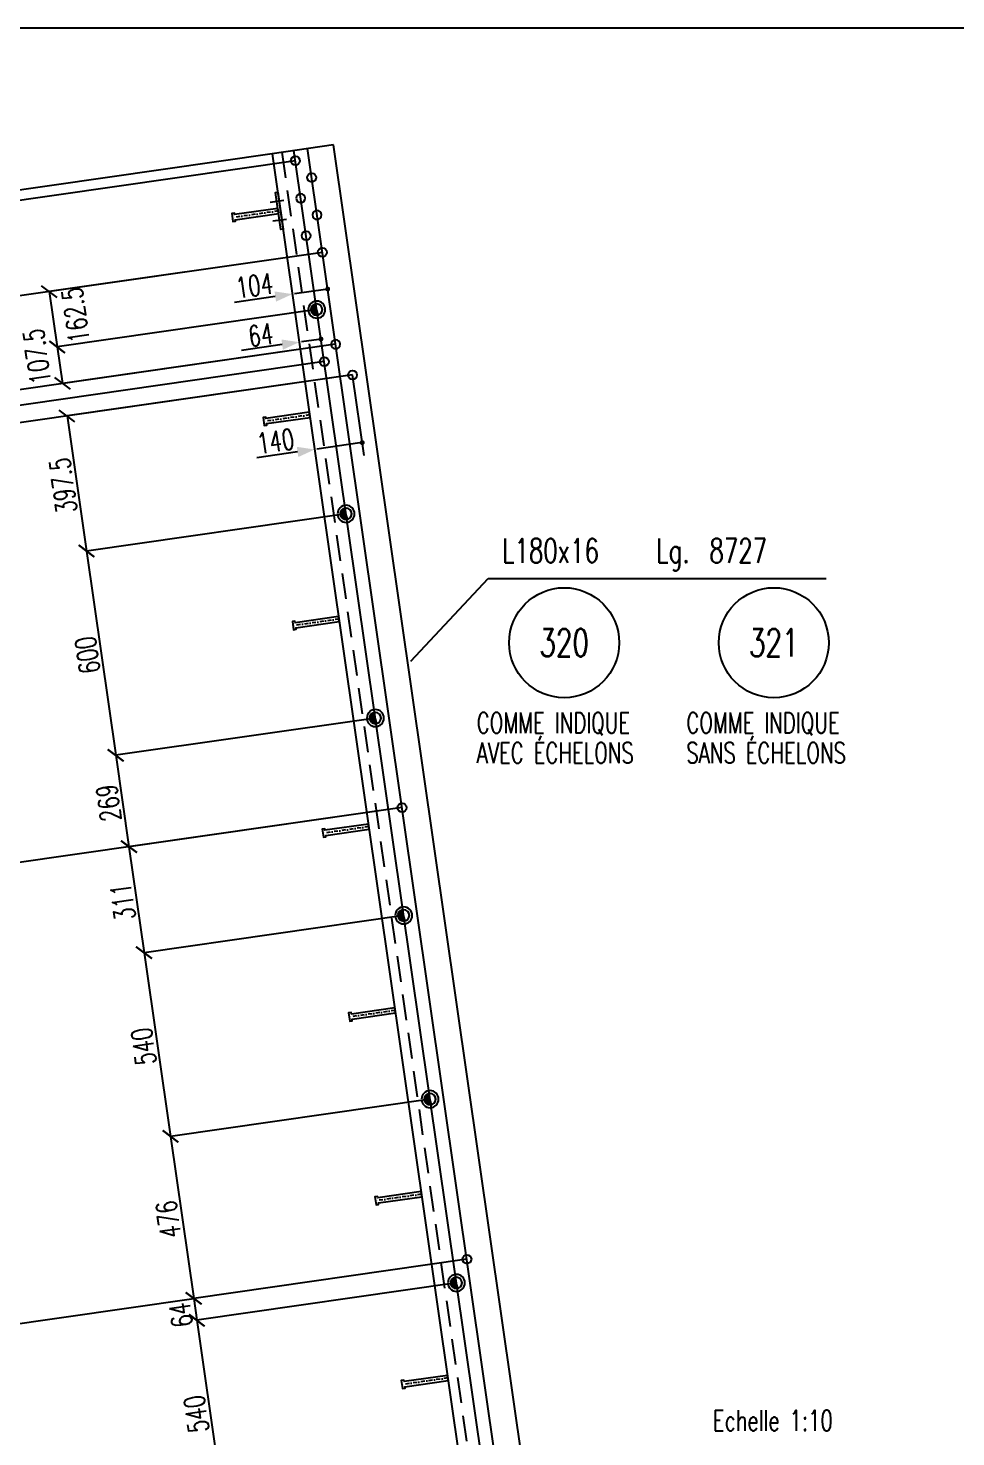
# Model space of a CAD drawing. Extents: x 142141 to 158361, y -119247 to -107767.
# Drawn here: x 151785 to 154484, y -111864 to -107767 of the extents above; entities that cross this region are included whole.
import ezdxf
from ezdxf.enums import TextEntityAlignment as Align

# ---------------------------------------------------------------- set-up
doc = ezdxf.new("R2010")
doc.units = 0
doc.header["$LTSCALE"] = 150
doc.header["$MEASUREMENT"] = 0
doc.linetypes.add('DASHDOT', pattern=[1, 0.5, -0.25, 0, -0.25])
doc.linetypes.add('DASHED', pattern=[0.75, 0.5, -0.25])
doc.layers.get('0').update_dxf_attribs({"linetype": 'CONTINUOUS'})
for name, color, linetype in [('ASSI', 6, 'CONTINUOUS'), ('BOLLINI_1', 7, 'CONTINUOUS'), ('Echelon', 3, 'CONTINUOUS'), ('FORI', 2, 'CONTINUOUS'), ('LINEA_ANG', 2, 'CONTINUOUS'), ('LS', 7, 'CONTINUOUS'), ('MZ', 6, 'DASHDOT'), ('QT_MAL', 7, 'CONTINUOUS'), ('QT_MPR', 7, 'CONTINUOUS'), ('QT_MSP', 7, 'CONTINUOUS'), ('TESTI_A_P', 7, 'CONTINUOUS'), ('TRAT-Y', 7, 'DASHED')]:
    doc.layers.add(name, color=color, linetype=linetype)
doc.styles.add('QUOTE', font='ROMANS8.SHX', dxfattribs={"width": 0.7})
doc.styles.add('RQL', font='ROMANS8.SHX', dxfattribs={"width": 0.7})
doc.styles.add('RS', font='ROMANS8.shx', dxfattribs={"width": 0.7})
doc.styles.get("Standard").update_dxf_attribs({"font": 'ROMANS8.SHX', "width": 0.7})
doc.dimstyles.new('FRECCE1', dxfattribs={"dimtxt": 60, "dimasz": 6.6667, "dimexe": 0, "dimexo": 0, "dimgap": 1, "dimtad": 1, "dimzin": 0, "dimdsep": 46, "dimtxsty": 'RS', "dimblk1": 'QUOTP', "dimblk2": 'QUOTF', "dimsah": 1, "dimcen": 0, "dimclrd": 2, "dimclre": 2, "dimclrt": 7, "dimadec": 0, "dimazin": 0, "dimtfac": 1, "dimtix": 1, "dimtmove": 2, "dimatfit": 3, "dimldrblk": 'QUOTP', "dimfxl": 1, "dimtolj": 1, "dimtzin": 0, "dimarcsym": 0})
doc.dimstyles.new('TRATTO', dxfattribs={"dimscale": 0, "dimtxt": 60, "dimasz": 40, "dimexe": 0, "dimexo": 0, "dimgap": 10, "dimtad": 1, "dimrnd": 0.5, "dimdsep": 46, "dimtxsty": 'RS', "dimblk1": 'OBLIQUE', "dimblk2": 'OBLIQUE', "dimsah": 1, "dimcen": 0.09, "dimclrd": 2, "dimclre": 2, "dimclrt": 7, "dimadec": 0, "dimazin": 0, "dimtfac": 1, "dimtix": 1, "dimtmove": 2, "dimatfit": 3, "dimfxl": 1, "dimtolj": 1, "dimtzin": 0, "dimarcsym": 0})

# ---------------------------------------------------------------- blocks, each defined once
blk = doc.blocks.new('ASSE98')
blk.add_line((0, 0), (1, 0))
at = {"color": 7, "style": 'QUOTE', "width": 0.5, "flags": 1}
for tag, p in [('TI', (1.38308, 6.82731)), ('DI_S', (1.38308, 6.42178)), ('D_S', (1.38308, 6.02092)), ('E_S', (1.38308, 5.68065)), ('NFORI', (1.36454, 5.29792)), ('ALAR', (1.36349, 4.93246)), ('FAM', (1.3775, 4.54645)), ('ALA', (1.38308, 4.19257)), ('DISP2', (1.38308, 3.84971)), ('DISP1', (1.38308, 3.50686)), ('PINZAF', (1.38308, 3.164)), ('PINZAI', (1.38308, 2.82114)), ('TRP', (1.38308, 2.47829)), ('NP', (1.38308, 2.13543)), ('SV', (1.38308, 1.79257)), ('PESO', (1.38308, 1.44971)), ('QUA', (1.38308, 1.10686)), ('LUN', (1.38308, 0.764)), ('PROF', (1.38308, 0.42114)), ('POS', (1.38308, 0.07829))]:
    blk.add_attdef(tag, p, '', height=0.2, dxfattribs=at)
at = {"color": 7, "flags": 1}
for tag, p in [('LAV1', (3.07431, 6.82847)), ('LAV2', (3.07431, 6.49513)), ('LAV3', (3.07431, 6.1618)), ('LAV4', (3.07431, 5.82847)), ('LAV5', (3.07431, 5.49513)), ('LAV6', (3.07431, 5.1618)), ('LAV7', (3.07431, 4.82847)), ('LAV8', (3.07431, 4.49513)), ('LAV9', (3.07431, 4.1618)), ('LAV10', (3.07431, 3.82847))]:
    blk.add_attdef(tag, p, '', height=0.2, dxfattribs=at)
blk = doc.blocks.new('16')
blk.add_circle((0, 0), 1)
blk = doc.blocks.new('P20')
at = {"color": 0}
for p, q in [((0, 0.98), (0.02, 1)), ((0, 0.94), (0.06, 1)), ((1, -0.01), (0, 0.99)), ((0, 0.89), (0.1, 0.99)), ((0, 0.85), (0.14, 0.99)), ((0, 0.8), (0.18, 0.98)), ((0, 0.76), (0.22, 0.98)), ((0, 0.71), (0.25, 0.97)), ((0, 0.67), (0.29, 0.96)), ((1, -0.05), (0, 0.95)), ((0, 0.62), (0.32, 0.95)), ((0, 0.58), (0.36, 0.93)), ((0, 0.53), (0.39, 0.92)), ((0, 0.49), (0.42, 0.91)), ((1, -0.09), (0, 0.9)), ((0, 0.44), (0.45, 0.89)), ((0, 0.4), (0.48, 0.88)), ((0.99, -0.13), (0, 0.86)), ((0, 0.35), (0.51, 0.86)), ((0, 0.31), (0.54, 0.84)), ((0, 0.26), (0.56, 0.83)), ((0.99, -0.17), (0, 0.81)), ((0, 0.22), (0.59, 0.81)), ((0, 0.17), (0.61, 0.79)), ((0.98, -0.21), (0, 0.77)), ((0, 0.13), (0.64, 0.77)), ((0, 0.08), (0.66, 0.75)), ((0, 0.04), (0.69, 0.73)), ((0.97, -0.25), (0, 0.72)), ((0, -0.01), (0.71, 0.7)), ((0.96, -0.28), (0, 0.68)), ((0, -0.05), (0.73, 0.68)), ((0, -0.1), (0.75, 0.66)), ((0.95, -0.32), (0, 0.63)), ((0, -0.14), (0.77, 0.63)), ((0, -0.19), (0.79, 0.61)), ((0.94, -0.35), (0, 0.59)), ((0, -0.23), (0.81, 0.58)), ((0, -0.28), (0.83, 0.56)), ((0.92, -0.38), (0, 0.54)), ((0, -0.32), (0.85, 0.53)), ((0.91, -0.41), (0, 0.5)), ((0, -0.36), (0.87, 0.5)), ((0, -0.41), (0.88, 0.47)), ((0.9, -0.44), (0, 0.45)), ((0, -0.45), (0.9, 0.44)), ((0.88, -0.47), (0, 0.41)), ((0, -0.5), (0.91, 0.41)), ((0, -0.54), (0.92, 0.38)), ((0.87, -0.5), (0, 0.36)), ((0, -0.59), (0.94, 0.35)), ((0.85, -0.53), (0, 0.32)), ((0, -0.63), (0.95, 0.31)), ((0, -0.68), (0.96, 0.28)), ((0.83, -0.56), (0, 0.27)), ((0, -0.72), (0.97, 0.25)), ((0.81, -0.58), (0, 0.23)), ((0, -0.77), (0.98, 0.21)), ((0.79, -0.61), (0, 0.18)), ((0, -0.81), (0.99, 0.17)), ((0.77, -0.63), (0, 0.14)), ((0, -0.86), (0.99, 0.13)), ((0.75, -0.66), (0, 0.09)), ((0, -0.9), (1, 0.09)), ((0.73, -0.68), (0, 0.05)), ((0, -0.95), (1, 0.05)), ((0.71, -0.7), (0, 0.01)), ((0, -0.99), (1, 0.01)), ((1, 0.04), (0.04, 1)), ((1, 0.09), (0.09, 1)), ((0.99, 0.14), (0.14, 0.99)), ((0.98, 0.19), (0.19, 0.98)), ((0.97, 0.25), (0.25, 0.97)), ((0.95, 0.31), (0.31, 0.95)), ((0.92, 0.38), (0.38, 0.92)), ((0.88, 0.47), (0.47, 0.88)), ((0.81, 0.59), (0.59, 0.81)), ((0.69, -0.73), (0, -0.04)), ((0.66, -0.75), (0, -0.08)), ((0.64, -0.77), (0, -0.13)), ((0.61, -0.79), (0, -0.17)), ((0.59, -0.81), (0, -0.22)), ((0.56, -0.83), (0, -0.26)), ((0.54, -0.84), (0, -0.31)), ((0.51, -0.86), (0, -0.35)), ((0.48, -0.88), (0, -0.4)), ((0.45, -0.89), (0, -0.44)), ((0.42, -0.91), (0, -0.49)), ((0.39, -0.92), (0, -0.53)), ((0.36, -0.93), (0, -0.58)), ((0.32, -0.95), (0, -0.62)), ((0.29, -0.96), (0, -0.67)), ((0.25, -0.97), (0, -0.71)), ((0.22, -0.98), (0, -0.76)), ((0.18, -0.98), (0, -0.8)), ((0.14, -0.99), (0, -0.85)), ((0.1, -0.99), (0, -0.89)), ((0.04, -1), (1, -0.04)), ((0.09, -1), (1, -0.09)), ((0.14, -0.99), (0.99, -0.14)), ((0.19, -0.98), (0.98, -0.19)), ((0.25, -0.97), (0.97, -0.25)), ((0.31, -0.95), (0.95, -0.31)), ((0.38, -0.92), (0.92, -0.38)), ((0.47, -0.88), (0.88, -0.47)), ((0.59, -0.81), (0.81, -0.59))]:
    blk.add_line(p, q, dxfattribs=at)
for radius in [1.5, 1]:
    blk.add_circle((0, 0), radius)
blk = doc.blocks.new('QUOTP')
at = {"layer": 'ASSI', "color": 2, "const_width": 1.07}
blk.add_lwpolyline([(-0.53, 0, 1), (0.53, 0, 1)], format="xyb", close=True, dxfattribs=at)
blk = doc.blocks.new('QUOTF')
at = {"layer": 'LS', "color": 2}
blk.add_line((7.5, 0), (25.5, 0), dxfattribs=at)
blk.add_solid([(7.5, 2.25), (0, 0), (7.5, -2.25)], dxfattribs=at)
blk = doc.blocks.new('*D155')
at = {"layer": 'QT_MAL', "color": 2, "lineweight": -2, "transparency": 16777216}
for p, q in [((152573.2, -108679.9), (152573.2, -108679.9)), ((152630, -108671.8), (152579.8, -108679)), ((152636.6, -108670.8), (152636.6, -108670.8))]:
    blk.add_line(p, q, dxfattribs=at)
at = {"layer": 'QT_MAL', "color": 2, "lineweight": -2, "transparency": 16777216, "xscale": 6.6667, "yscale": 6.6667, "zscale": 6.6667}
for name, p, rotation in [('QUOTF', (152573.2, -108679.9), 188.1661393023544), ('QUOTP', (152636.6, -108670.8), 8.166139302354393)]:
    blk.add_blockref(name, p, dxfattribs=dict(at, rotation=rotation))
at = {"layer": 'QT_MAL', "color": 7, "transparency": 16777216, "insert": (152461.1, -108659), "char_height": 60, "attachment_point": 5, "rotation": 8.1661, "style": 'RS'}
blk.add_mtext('\\A1;64', dxfattribs=at)
blk = doc.blocks.new('*D156')
at = {"layer": 'QT_MAL', "color": 2, "lineweight": -2, "transparency": 16777216}
for p, q in [((152649.5, -108526.3), (152559.7, -108539.1)), ((152656.1, -108525.3), (152656.1, -108525.3)), ((152553.1, -108540.1), (152553.1, -108540.1))]:
    blk.add_line(p, q, dxfattribs=at)
at = {"layer": 'QT_MAL', "color": 2, "lineweight": -2, "transparency": 16777216, "xscale": 6.6667, "yscale": 6.6667, "zscale": 6.6667}
for name, p, rotation in [('QUOTF', (152553.1, -108540.1), 188.1661393023544), ('QUOTP', (152656.1, -108525.3), 8.166139302354393)]:
    blk.add_blockref(name, p, dxfattribs=dict(at, rotation=rotation))
at = {"layer": 'QT_MAL', "color": 7, "transparency": 16777216, "insert": (152442.8, -108515.4), "char_height": 60, "attachment_point": 5, "rotation": 8.1661, "style": 'RS'}
blk.add_mtext('\\A1;104', dxfattribs=at)
blk = doc.blocks.new('*D157')
at = {"layer": 'QT_MAL', "color": 2, "lineweight": -2, "transparency": 16777216}
for p, q in [((152750, -108973.1), (152624.6, -108991.1)), ((152756.6, -108972.2), (152756.6, -108972.2)), ((152618, -108992.1), (152618, -108992.1))]:
    blk.add_line(p, q, dxfattribs=at)
at = {"layer": 'QT_MAL', "color": 2, "lineweight": -2, "transparency": 16777216, "xscale": 6.6667, "yscale": 6.6667, "zscale": 6.6667}
for name, p, rotation in [('QUOTF', (152618, -108992.1), 188.1661393023544), ('QUOTP', (152756.6, -108972.2), 8.166139302354393)]:
    blk.add_blockref(name, p, dxfattribs=dict(at, rotation=rotation))
at = {"layer": 'QT_MAL', "color": 7, "transparency": 16777216, "insert": (152504.5, -108968.2), "char_height": 60, "attachment_point": 5, "rotation": 8.1661, "style": 'RS'}
blk.add_mtext('\\A1;140', dxfattribs=at)
blk = doc.blocks.new('A$C6E393FD9')
at = {"layer": 'Echelon'}
blk.add_lwpolyline([(2.5, 0), (0, 19.8), (168.6, 41.4), (167.9, 47.2), (177.8, 48.5), (181.8, 17.1), (171.9, 15.8), (171.2, 21.6), (2.5, 0)], close=True, dxfattribs=at)
at = {"layer": 'MZ', "ltscale": 0.2}
blk.add_line((1.3, 9.9), (179.8, 32.8), dxfattribs=at)
blk = doc.blocks.new('_OBLIQUE')
at = {"color": 0, "linetype": 'ByBlock'}
blk.add_line((-0.5, -0.5), (0.5, 0.5), dxfattribs=at)
blk = doc.blocks.new('*D62')
at = {"layer": 'QT_MPR', "color": 2, "lineweight": -2, "transparency": 16777216}
for p, q in [((152494.5, -108131.7), (151456.2, -108280.7)), ((152562.1, -108152.3), (151460.4, -108310.4)), ((151456.2, -108280.7), (151460.4, -108310.4))]:
    blk.add_line(p, q, dxfattribs=at)
at = {"layer": 'QT_MPR', "color": 2, "lineweight": -2, "transparency": 16777216, "xscale": 40, "yscale": 40, "zscale": 40}
for p, rotation in [((151456.2, -108280.7), 98.1661393023486), ((151460.4, -108310.4), 278.1661393023486)]:
    blk.add_blockref('_OBLIQUE', p, dxfattribs=dict(at, rotation=rotation))
at = {"layer": 'QT_MPR', "color": 7, "transparency": 16777216, "insert": (151395.4, -108221.6), "char_height": 60, "attachment_point": 5, "rotation": 98.1661, "style": 'RS'}
blk.add_mtext('\\A1;30', dxfattribs=at)
blk = doc.blocks.new('*D63')
at = {"layer": 'QT_MPR', "color": 2, "lineweight": -2, "transparency": 16777216}
for p, q in [((152562.1, -108152.3), (151460.4, -108310.4)), ((151460.4, -108310.4), (151499.5, -108582.6)), ((152640.8, -108418.8), (151499.5, -108582.6))]:
    blk.add_line(p, q, dxfattribs=at)
at = {"layer": 'QT_MPR', "color": 2, "lineweight": -2, "transparency": 16777216, "xscale": 40, "yscale": 40, "zscale": 40}
for p, rotation in [((151460.4, -108310.4), 98.1661393023486), ((151499.5, -108582.6), 278.1661393023486)]:
    blk.add_blockref('_OBLIQUE', p, dxfattribs=dict(at, rotation=rotation))
at = {"layer": 'QT_MPR', "color": 7, "transparency": 16777216, "insert": (151549.2, -108436.5), "char_height": 60, "attachment_point": 5, "rotation": 98.1661, "style": 'RS'}
blk.add_mtext('\\A1;55x5', dxfattribs=at)
blk = doc.blocks.new('*D64')
at = {"layer": 'QT_MPR', "color": 2, "lineweight": -2, "transparency": 16777216}
for p, q in [((152562.1, -108152.3), (151460.4, -108310.4)), ((151460.4, -108310.4), (151499.5, -108582.6)), ((152640.8, -108418.8), (151499.5, -108582.6))]:
    blk.add_line(p, q, dxfattribs=at)
at = {"layer": 'QT_MPR', "color": 2, "lineweight": -2, "transparency": 16777216, "xscale": 40, "yscale": 40, "zscale": 40}
for p, rotation in [((151460.4, -108310.4), 98.1661393023486), ((151499.5, -108582.6), 278.1661393023486)]:
    blk.add_blockref('_OBLIQUE', p, dxfattribs=dict(at, rotation=rotation))
at = {"layer": 'QT_MPR', "color": 7, "transparency": 16777216, "insert": (151440.4, -108452.2), "char_height": 60, "attachment_point": 5, "rotation": 98.1661, "style": 'RS'}
blk.add_mtext('\\A1;275', dxfattribs=at)
blk = doc.blocks.new('*D65')
at = {"layer": 'QT_MPR', "color": 2, "lineweight": -2, "transparency": 16777216}
for p, q in [((152640.8, -108418.8), (151499.5, -108582.6)), ((151499.5, -108582.6), (151537.8, -108849.8)), ((152679.1, -108686), (151537.8, -108849.8))]:
    blk.add_line(p, q, dxfattribs=at)
at = {"layer": 'QT_MPR', "color": 2, "lineweight": -2, "transparency": 16777216, "xscale": 40, "yscale": 40, "zscale": 40}
for p, rotation in [((151499.5, -108582.6), 98.1661393023486), ((151537.8, -108849.8), 278.1661393023486)]:
    blk.add_blockref('_OBLIQUE', p, dxfattribs=dict(at, rotation=rotation))
at = {"layer": 'QT_MPR', "color": 7, "transparency": 16777216, "insert": (151479.1, -108721.9), "char_height": 60, "attachment_point": 5, "rotation": 98.1661, "style": 'RS'}
blk.add_mtext('\\A1;270', dxfattribs=at)
blk = doc.blocks.new('*D66')
at = {"layer": 'QT_MPR', "color": 2, "lineweight": -2, "transparency": 16777216}
for p, q in [((152679.1, -108686), (151537.8, -108849.8)), ((152646, -108736.6), (151544.3, -108894.7)), ((151537.8, -108849.8), (151544.3, -108894.7))]:
    blk.add_line(p, q, dxfattribs=at)
at = {"layer": 'QT_MPR', "color": 2, "lineweight": -2, "transparency": 16777216, "xscale": 40, "yscale": 40, "zscale": 40}
for p, rotation in [((151537.8, -108849.8), 98.1661393023486), ((151544.3, -108894.7), 278.1661393023486)]:
    blk.add_blockref('_OBLIQUE', p, dxfattribs=dict(at, rotation=rotation))
at = {"layer": 'QT_MPR', "color": 7, "transparency": 16777216, "insert": (151375, -108809), "char_height": 60, "attachment_point": 5, "rotation": 98.1661, "style": 'RS'}
blk.add_mtext('\\A1;45.5', dxfattribs=at)
blk = doc.blocks.new('*D67')
at = {"layer": 'QT_MPR', "color": 2, "lineweight": -2, "transparency": 16777216}
for p, q in [((152646, -108736.6), (151544.3, -108894.7)), ((152728.3, -108775.2), (151551.4, -108944.1)), ((151544.3, -108894.7), (151551.4, -108944.1))]:
    blk.add_line(p, q, dxfattribs=at)
at = {"layer": 'QT_MPR', "color": 2, "lineweight": -2, "transparency": 16777216, "xscale": 40, "yscale": 40, "zscale": 40}
for p, rotation in [((151544.3, -108894.7), 98.1661393023486), ((151551.4, -108944.1), 278.1661393023486)]:
    blk.add_blockref('_OBLIQUE', p, dxfattribs=dict(at, rotation=rotation))
at = {"layer": 'QT_MPR', "color": 7, "transparency": 16777216, "insert": (151505.2, -108997), "char_height": 60, "attachment_point": 5, "rotation": 98.1661, "style": 'RS'}
blk.add_mtext('\\A1;49.5', dxfattribs=at)
blk = doc.blocks.new('*D68')
at = {"layer": 'QT_MPR', "color": 2, "lineweight": -2, "transparency": 16777216}
for p, q in [((152728.3, -108775.2), (151551.4, -108944.1)), ((151551.4, -108944.1), (151731.2, -110197.5)), ((152872.5, -110033.7), (151731.2, -110197.5))]:
    blk.add_line(p, q, dxfattribs=at)
at = {"layer": 'QT_MPR', "color": 2, "lineweight": -2, "transparency": 16777216, "xscale": 40, "yscale": 40, "zscale": 40}
for p, rotation in [((151551.4, -108944.1), 98.1661393023486), ((151731.2, -110197.5), 278.1661393023486)]:
    blk.add_blockref('_OBLIQUE', p, dxfattribs=dict(at, rotation=rotation))
at = {"layer": 'QT_MPR', "color": 7, "transparency": 16777216, "insert": (151601.7, -109576.5), "char_height": 60, "attachment_point": 5, "rotation": 98.1661, "style": 'RS'}
blk.add_mtext('\\A1;1266.5', dxfattribs=at)
blk = doc.blocks.new('*D77')
at = {"layer": 'QT_MSP', "color": 2, "lineweight": -2, "transparency": 16777216}
for p, q in [((152640.8, -108418.8), (151845.9, -108532.9)), ((151845.9, -108532.9), (151869, -108693.7)), ((152624.3, -108585.3), (151869, -108693.7))]:
    blk.add_line(p, q, dxfattribs=at)
at = {"layer": 'QT_MSP', "color": 2, "lineweight": -2, "transparency": 16777216, "xscale": 40, "yscale": 40, "zscale": 40}
for p, rotation in [((151845.9, -108532.9), 98.1661393023486), ((151869, -108693.7), 278.1661393023486)]:
    blk.add_blockref('_OBLIQUE', p, dxfattribs=dict(at, rotation=rotation))
at = {"layer": 'QT_MSP', "color": 7, "transparency": 16777216, "insert": (151922.3, -108601.1), "char_height": 60, "attachment_point": 5, "rotation": 98.1661, "style": 'RS'}
blk.add_mtext('\\A1;162.5', dxfattribs=at)
blk = doc.blocks.new('*D78')
at = {"layer": 'QT_MSP', "color": 2, "lineweight": -2, "transparency": 16777216}
for p, q in [((152624.3, -108585.3), (151869, -108693.7)), ((151869, -108693.7), (151884.3, -108800.1)), ((152679.1, -108686), (151884.3, -108800.1))]:
    blk.add_line(p, q, dxfattribs=at)
at = {"layer": 'QT_MSP', "color": 2, "lineweight": -2, "transparency": 16777216, "xscale": 40, "yscale": 40, "zscale": 40}
for p, rotation in [((151869, -108693.7), 98.1661393023486), ((151884.3, -108800.1), 278.1661393023486)]:
    blk.add_blockref('_OBLIQUE', p, dxfattribs=dict(at, rotation=rotation))
at = {"layer": 'QT_MSP', "color": 7, "transparency": 16777216, "insert": (151810, -108721.6), "char_height": 60, "attachment_point": 5, "rotation": 98.1661, "style": 'RS'}
blk.add_mtext('\\A1;107.5', dxfattribs=at)
blk = doc.blocks.new('*D79')
at = {"layer": 'QT_MSP', "color": 2, "lineweight": -2, "transparency": 16777216}
for p, q in [((152728.3, -108775.2), (151897.8, -108894.4)), ((151897.8, -108894.4), (151954.2, -109287.6)), ((152709.5, -109179.3), (151954.2, -109287.6))]:
    blk.add_line(p, q, dxfattribs=at)
at = {"layer": 'QT_MSP', "color": 2, "lineweight": -2, "transparency": 16777216, "xscale": 40, "yscale": 40, "zscale": 40}
for p, rotation in [((151897.8, -108894.4), 98.1661393023486), ((151954.2, -109287.6), 278.1661393023486)]:
    blk.add_blockref('_OBLIQUE', p, dxfattribs=dict(at, rotation=rotation))
at = {"layer": 'QT_MSP', "color": 7, "transparency": 16777216, "insert": (151886.4, -109096.7), "char_height": 60, "attachment_point": 5, "rotation": 98.1661, "style": 'RS'}
blk.add_mtext('\\A1;397.5', dxfattribs=at)
blk = doc.blocks.new('*D80')
at = {"layer": 'QT_MSP', "color": 2, "lineweight": -2, "transparency": 16777216}
for p, q in [((152709.5, -109179.3), (151954.2, -109287.6)), ((151954.2, -109287.6), (152039.5, -109881.6)), ((152794.7, -109773.2), (152039.5, -109881.6))]:
    blk.add_line(p, q, dxfattribs=at)
at = {"layer": 'QT_MSP', "color": 2, "lineweight": -2, "transparency": 16777216, "xscale": 40, "yscale": 40, "zscale": 40}
for p, rotation in [((151954.2, -109287.6), 98.1661393023486), ((152039.5, -109881.6), 278.1661393023486)]:
    blk.add_blockref('_OBLIQUE', p, dxfattribs=dict(at, rotation=rotation))
at = {"layer": 'QT_MSP', "color": 7, "transparency": 16777216, "insert": (151957.3, -109590.3), "char_height": 60, "attachment_point": 5, "rotation": 98.1661, "style": 'RS'}
blk.add_mtext('\\A1;600', dxfattribs=at)
blk = doc.blocks.new('*D81')
at = {"layer": 'QT_MSP', "color": 2, "lineweight": -2, "transparency": 16777216}
for p, q in [((152794.7, -109773.2), (152039.5, -109881.6)), ((152039.5, -109881.6), (152077.7, -110147.8)), ((152872.5, -110033.7), (152077.7, -110147.8))]:
    blk.add_line(p, q, dxfattribs=at)
at = {"layer": 'QT_MSP', "color": 2, "lineweight": -2, "transparency": 16777216, "xscale": 40, "yscale": 40, "zscale": 40}
for p, rotation in [((152039.5, -109881.6), 98.1661393023486), ((152077.7, -110147.8), 278.1661393023486)]:
    blk.add_blockref('_OBLIQUE', p, dxfattribs=dict(at, rotation=rotation))
at = {"layer": 'QT_MSP', "color": 7, "transparency": 16777216, "insert": (152019, -110020.3), "char_height": 60, "attachment_point": 5, "rotation": 98.1661, "style": 'RS'}
blk.add_mtext('\\A1;269', dxfattribs=at)
blk = doc.blocks.new('*D82')
at = {"layer": 'QT_MSP', "color": 2, "lineweight": -2, "transparency": 16777216}
for p, q in [((152872.5, -110033.7), (152077.7, -110147.8)), ((152077.7, -110147.8), (152121.9, -110455.7)), ((152877.1, -110347.3), (152121.9, -110455.7))]:
    blk.add_line(p, q, dxfattribs=at)
at = {"layer": 'QT_MSP', "color": 2, "lineweight": -2, "transparency": 16777216, "xscale": 40, "yscale": 40, "zscale": 40}
for p, rotation in [((152077.7, -110147.8), 98.1661393023486), ((152121.9, -110455.7), 278.1661393023486)]:
    blk.add_blockref('_OBLIQUE', p, dxfattribs=dict(at, rotation=rotation))
at = {"layer": 'QT_MSP', "color": 7, "transparency": 16777216, "insert": (152060.2, -110307.4), "char_height": 60, "attachment_point": 5, "rotation": 98.1661, "style": 'RS'}
blk.add_mtext('\\A1;311', dxfattribs=at)
blk = doc.blocks.new('*D83')
at = {"layer": 'QT_MSP', "color": 2, "lineweight": -2, "transparency": 16777216}
for p, q in [((152877.1, -110347.3), (152121.9, -110455.7)), ((152121.9, -110455.7), (152198.6, -110990.2)), ((152953.8, -110881.8), (152198.6, -110990.2))]:
    blk.add_line(p, q, dxfattribs=at)
at = {"layer": 'QT_MSP', "color": 2, "lineweight": -2, "transparency": 16777216, "xscale": 40, "yscale": 40, "zscale": 40}
for p, rotation in [((152121.9, -110455.7), 98.1661393023486), ((152198.6, -110990.2), 278.1661393023486)]:
    blk.add_blockref('_OBLIQUE', p, dxfattribs=dict(at, rotation=rotation))
at = {"layer": 'QT_MSP', "color": 7, "transparency": 16777216, "insert": (152120.6, -110728.6), "char_height": 60, "attachment_point": 5, "rotation": 98.1661, "style": 'RS'}
blk.add_mtext('\\A1;540', dxfattribs=at)
blk = doc.blocks.new('*D84')
at = {"layer": 'QT_MSP', "color": 2, "lineweight": -2, "transparency": 16777216}
for p, q in [((152953.8, -110881.8), (152198.6, -110990.2)), ((152198.6, -110990.2), (152266.2, -111461.4)), ((153061, -111347.3), (152266.2, -111461.4))]:
    blk.add_line(p, q, dxfattribs=at)
at = {"layer": 'QT_MSP', "color": 2, "lineweight": -2, "transparency": 16777216, "xscale": 40, "yscale": 40, "zscale": 40}
for p, rotation in [((152198.6, -110990.2), 98.1661393023486), ((152266.2, -111461.4), 278.1661393023486)]:
    blk.add_blockref('_OBLIQUE', p, dxfattribs=dict(at, rotation=rotation))
at = {"layer": 'QT_MSP', "color": 7, "transparency": 16777216, "insert": (152192.8, -111231.5), "char_height": 60, "attachment_point": 5, "rotation": 98.1661, "style": 'RS'}
blk.add_mtext('\\A1;476', dxfattribs=at)
blk = doc.blocks.new('*D85')
at = {"layer": 'QT_MSP', "color": 2, "lineweight": -2, "transparency": 16777216}
for p, q in [((153061, -111347.3), (152266.2, -111461.4)), ((153030.5, -111416.3), (152275.3, -111524.7)), ((152266.2, -111461.4), (152275.3, -111524.7))]:
    blk.add_line(p, q, dxfattribs=at)
at = {"layer": 'QT_MSP', "color": 2, "lineweight": -2, "transparency": 16777216, "xscale": 40, "yscale": 40, "zscale": 40}
for p, rotation in [((152266.2, -111461.4), 98.1661393023486), ((152275.3, -111524.7), 278.1661393023486)]:
    blk.add_blockref('_OBLIQUE', p, dxfattribs=dict(at, rotation=rotation))
at = {"layer": 'QT_MSP', "color": 7, "transparency": 16777216, "insert": (152229.2, -111509.4), "char_height": 60, "attachment_point": 5, "rotation": 98.1661, "style": 'RS'}
blk.add_mtext('\\A1;64', dxfattribs=at)
blk = doc.blocks.new('*D86')
at = {"layer": 'QT_MSP', "color": 2, "lineweight": -2, "transparency": 16777216}
for p, q in [((153030.5, -111416.3), (152275.3, -111524.7)), ((152275.3, -111524.7), (152352, -112059.2)), ((153107.2, -111950.9), (152352, -112059.2))]:
    blk.add_line(p, q, dxfattribs=at)
at = {"layer": 'QT_MSP', "color": 2, "lineweight": -2, "transparency": 16777216, "xscale": 40, "yscale": 40, "zscale": 40}
for p, rotation in [((152275.3, -111524.7), 98.1661393023486), ((152352, -112059.2), 278.1661393023486)]:
    blk.add_blockref('_OBLIQUE', p, dxfattribs=dict(at, rotation=rotation))
at = {"layer": 'QT_MSP', "color": 7, "transparency": 16777216, "insert": (152274, -111797.7), "char_height": 60, "attachment_point": 5, "rotation": 98.1661, "style": 'RS'}
blk.add_mtext('\\A1;540', dxfattribs=at)
blk = doc.blocks.new('xxx')
blk.add_circle((0, 0), 8)
at = {"color": 3, "style": 'RQL', "width": 0.7}
blk.add_attdef('POS', text='', height=4, dxfattribs=at).set_placement((0, 0), align=Align.MIDDLE)
at = {"style": 'RQL', "width": 0.7, "flags": 1}
for tag, p in [('POS1', (-0.39, -5.42)), ('TIPO', (-0.39, -8.66))]:
    blk.add_attdef(tag, p, '', height=2, dxfattribs=at)

msp = doc.modelspace()

# ---------------------------------------------------------------- linework, layer by layer
at = {"layer": 'LINEA_ANG'}
for p, q in [((152672.704, -108106.103), (152494.529, -108131.671)), ((153912.322, -116744.615), (152672.704, -108106.103)), ((152494.529, -108131.671), (153734.147, -116770.183))]:
    msp.add_line(p, q, dxfattribs=at)
at = {"layer": 'LS', "color": 6}
for p, q in [((153814.772, -116881.468), (152557.88, -108122.58)), ((153854.366, -116875.786), (152597.475, -108116.899)), ((152528.537, -108268.225), (152489.09, -108273.886)), ((152536.35, -108322.668), (152496.903, -108328.328)), ((152761.901, -109009.292), (152728.314, -108775.234)), ((153122.972, -109367.281), (154106.302, -109367.281))]:
    msp.add_line(p, q, dxfattribs=at)
at = {"layer": 'LS', "color": 2}
msp.add_line((151573.275, -111560.803), (152266.178, -111461.372), dxfattribs=at)
at = {"layer": 'LS', "color": 8}
msp.add_lwpolyline([(142140.931, -107766.591), (142140.931, -119246.591), (154860.931, -119246.591), (154860.931, -117646.591), (158360.931, -117646.591), (158360.931, -107766.591), (142140.931, -107766.591)], close=True, dxfattribs=at)
at = {"layer": 'LS', "color": 2}
msp.add_lwpolyline([(152510.58, -108243.526), (152526.063, -108351.42), (152520.124, -108352.273), (152504.641, -108244.378)], close=True, dxfattribs=at)
at = {"layer": 'LS', "color": 6}
msp.add_lwpolyline([(152898.419, -109607.81), (153122.972, -109367.281)], dxfattribs=at)
at = {"layer": 'TRAT-Y'}
msp.add_line((152522.245, -108127.694), (153761.863, -116766.205), dxfattribs=at)

# ---------------------------------------------------------------- block references
at = {"layer": 'ASSI', "xscale": 8726.999999999998, "rotation": 278.1661393023486}
msp.add_blockref('ASSE98', (152494.529, -108131.671), dxfattribs=at)
at = {"layer": 'ASSI'}
ref = msp.add_blockref('ASSE98', (150964.518, -117167.622), dxfattribs=dict(at, xscale=8727, rotation=98.16613930235437))
ref.add_attrib('PROF', 'L180x16', (153163.8, -109321.437), dxfattribs={"layer": '0', "color": 2, "height": 70, "style": 'QUOTE', "width": 0.7})
ref.add_attrib('LUN', '8727', (153766.666, -109321.437), dxfattribs={"layer": '0', "color": 2, "height": 70, "style": 'QUOTE', "width": 0.7})
ref.add_attrib('SV', 'Lg.', (153612.533, -109321.437), dxfattribs={"layer": '0', "color": 2, "height": 70, "style": 'QUOTE', "width": 0.7})
at = {"layer": 'BOLLINI_1', "xscale": 20, "yscale": 20, "zscale": 20}
for p, values in [((153344.132, -109554.117), {'POS': '320'}), ((153953.9, -109554.117), {'POS': '321'})]:
    msp.add_blockref('xxx', p, dxfattribs=at).add_auto_attribs(values)
at = {"layer": 'FORI'}
for name, p, xscale, yscale, zscale, rotation in [('16', (152562.142, -108152.276), 13, 13, 13, 16.33227860470298), ('16', (152609.548, -108201.037), 13, 13, 13, 16.33227860470298), ('16', (152577.766, -108261.161), -13, 13, 13, 196.332278604703), ('16', (152625.173, -108309.921), -13, 13, 13, 196.332278604703), ('16', (152593.391, -108370.046), 13, 13, 13, 16.33227860470298), ('16', (152640.798, -108418.806), 13, 13, 13, 16.33227860470298), ('P20', (152624.286, -108585.34), -16.5, 16.5, 16.5, 16.33227860470295), ('16', (152679.141, -108686.005), -13, 13, 13, 16.33227860470295), ('16', (152645.991, -108736.598), 13, 13, 13, 16.33227860470298), ('16', (152728.314, -108775.234), 13, 13, 13, 16.33227860470298), ('P20', (152709.512, -109179.256), -16.5, 16.5, 16.5, 16.33227860470295), ('P20', (152794.739, -109773.173), -16.5, 16.5, 16.5, 16.33227860470295), ('16', (152872.536, -110033.716), 13, 13, 13, 15.55474634770286), ('P20', (152877.124, -110347.292), -16.5, 16.5, 16.5, 16.33227860470295), ('P20', (152953.828, -110881.816), -16.5, 16.5, 16.5, 16.33227860470295), ('16', (153061.036, -111347.311), 13, 13, 13, 16.39054248970294), ('P20', (153030.532, -111416.341), -16.5, 16.5, 16.5, 16.33227860470295)]:
    msp.add_blockref(name, p, dxfattribs=dict(at, xscale=xscale, yscale=yscale, zscale=zscale, rotation=rotation))
at = {"layer": 'LS', "yscale": 0.7500000000000001, "zscale": 0.7500000000000001}
for p, xscale, rotation in [((152515.284, -108305.241), -0.75, 15.46334860500512), ((152606.449, -108898.305), -0.7500000000000001, 15.46334860502943), ((152691.676, -109492.221), -0.7500000000000001, 15.46334860502943), ((152778.323, -110096.036), -0.7500000000000001, 15.46334860502943), ((152855.026, -110630.561), -0.7500000000000001, 15.46334860502943), ((152931.73, -111165.085), -0.7500000000000001, 15.46334860502943), ((153008.434, -111699.61), -0.7500000000000001, 15.46334860502943)]:
    msp.add_blockref('A$C6E393FD9', p, dxfattribs=dict(at, xscale=xscale, rotation=rotation))

# ---------------------------------------------------------------- texts
at = {"layer": 'LS', "color": 7, "style": 'RS', "width": 0.7}
msp.add_text('Echelle 1:10', height=60, dxfattribs=at).set_placement((153776.508, -111846.525))
at = {"layer": 'TESTI_A_P', "style": 'RS', "width": 0.7}
for s, p in [('COMME INDIQUE', (153089.579, -109817.154)), ('COMME INDIQUE', (153699.347, -109817.154)), ('AVEC ÉCHELONS', (153089.579, -109904.685)), ('SANS ÉCHELONS', (153699.347, -109904.685))]:
    msp.add_text(s, height=60, dxfattribs=at).set_placement(p)

# ---------------------------------------------------------------- dimensions: what is measured, and where the dimension line sits
at = {"layer": 'QT_MAL'}
for base, p1, p2, text, picture, middle in [((152553.135, -108540.08), (152656.081, -108525.307), (152553.135, -108540.08), '104', '*D156', (152442.813, -108515.421)), ((152573.202, -108679.916), (152636.553, -108670.826), (152573.202, -108679.916), '64', '*D155', (152461.054, -108659.015)), ((152617.993, -108992.054), (152756.574, -108972.168), (152617.993, -108992.054), '140', '*D157', (152504.549, -108968.206))]:
    dim = msp.add_linear_dim(base=base, p1=p1, p2=p2, angle=188.166139, text=text, dimstyle='FRECCE1', dxfattribs=at)
    dim.commit()
    dim.dimension.update_dxf_attribs({"geometry": picture, "text_midpoint": middle, "dimtype": 160})
at = {"layer": 'QT_MPR'}
for base, p1, p2, text, picture, middle in [((151460.427, -108310.371), (152494.529, -108131.671), (152562.142, -108152.276), '30', '*D62', (151395.394, -108221.555)), ((151499.489, -108582.583), (152562.142, -108152.276), (152640.798, -108418.806), '275', '*D64', (151440.364, -108452.159)), ((151499.489, -108582.583), (152562.142, -108152.276), (152640.798, -108418.806), '55x5', '*D63', (151549.248, -108436.534)), ((151537.832, -108849.782), (152640.798, -108418.806), (152679.141, -108686.005), '270', '*D65', (151479.066, -108721.864)), ((151544.276, -108894.693), (152679.141, -108686.005), (152645.991, -108736.598), '45.5', '*D66', (151374.98, -108808.962)), ((151551.37, -108944.125), (152645.991, -108736.598), (152728.314, -108775.234), '49.5', '*D67', (151505.249, -108996.996)), ((151731.227, -110197.493), (152728.314, -108775.234), (152872.536, -110033.716), '1266.5', '*D68', (151601.704, -109576.49))]:
    dim = msp.add_linear_dim(base=base, p1=p1, p2=p2, angle=98.166139, text=text, dimstyle='TRATTO', override={"dimscale": 1}, dxfattribs=at)
    dim.commit()
    dim.dimension.update_dxf_attribs({"geometry": picture, "text_midpoint": middle, "dimtype": 160})
at = {"layer": 'QT_MSP'}
for base, p1, p2, text, picture, middle in [((151869.022, -108693.72), (152640.798, -108418.806), (152624.286, -108585.34), '162.5', '*D77', (151922.26, -108601.086)), ((151884.283, -108800.066), (152624.286, -108585.34), (152679.141, -108686.005), '107.5', '*D78', (151809.976, -108721.639)), ((151954.249, -109287.636), (152728.314, -108775.234), (152709.512, -109179.256), '397.5', '*D79', (151886.44, -109096.704)), ((152039.475, -109881.552), (152709.512, -109179.256), (152794.739, -109773.173), '600', '*D80', (151957.267, -109590.276)), ((152077.678, -110147.777), (152794.739, -109773.173), (152872.536, -110033.716), '269', '*D81', (152018.982, -110020.346)), ((152121.861, -110455.671), (152872.536, -110033.716), (152877.124, -110347.292), '311', '*D82', (152060.175, -110307.406)), ((152198.564, -110990.196), (152877.124, -110347.292), (152953.828, -110881.816), '540', '*D83', (152120.618, -110728.615)), ((152266.178, -111461.372), (152953.828, -110881.816), (153061.036, -111347.311), '476', '*D84', (152192.777, -111231.466)), ((152275.268, -111524.72), (153061.036, -111347.311), (153030.532, -111416.341), '64', '*D85', (152229.171, -111509.418)), ((152351.972, -112059.245), (153030.532, -111416.341), (153107.235, -111950.865), '540', '*D86', (152274.025, -111797.664))]:
    dim = msp.add_linear_dim(base=base, p1=p1, p2=p2, angle=98.166139, text=text, dimstyle='TRATTO', override={"dimscale": 1}, dxfattribs=at)
    dim.commit()
    dim.dimension.update_dxf_attribs({"geometry": picture, "text_midpoint": middle, "dimtype": 160})

doc.saveas('drawing.dxf')
